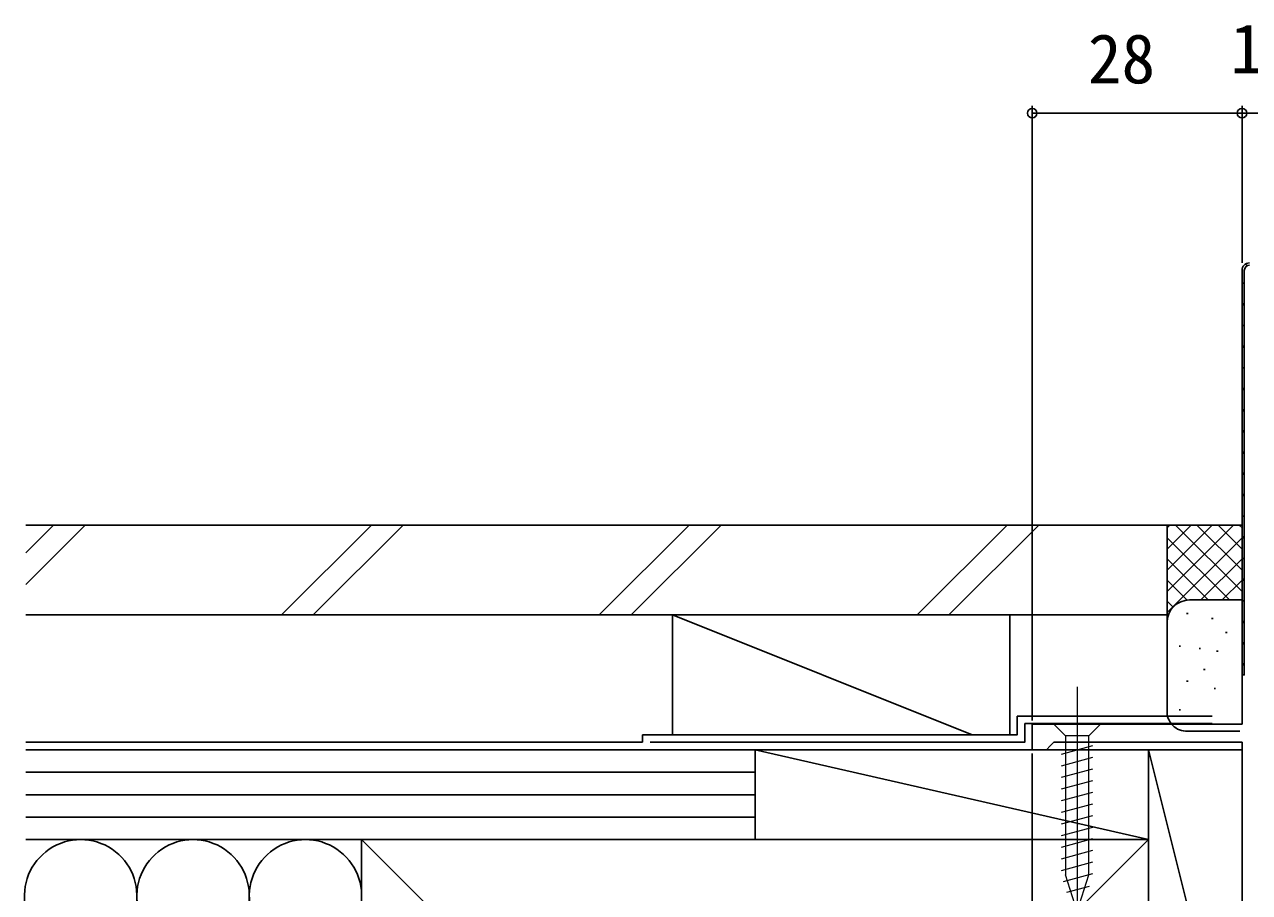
# Model space of a CAD drawing. Units: millimetres, scale not verified. Extents: x -525 to 525, y -783 to 778.
# Drawn here: x -337.5 to -174, y -356.8 to -240.9 of the extents above; entities that cross this region are included whole.
import ezdxf
from ezdxf.enums import TextEntityAlignment as Align

# ---------------------------------------------------------------- set-up
doc = ezdxf.new("R2010")
doc.units = ezdxf.units.MM
doc.header["$LTSCALE"] = 4
for name, color, linetype in [('0-3_YKK_11', 7, 'Continuous'), ('0-7_YKK_D', 6, 'Continuous'), ('0-9_YSS_K', 3, 'Continuous'), ('0-A_YSS_KE', 3, 'Continuous')]:
    doc.layers.add(name, color=color, linetype=linetype)
doc.layers.add('0-5_YKK_13', color=4, linetype='Continuous', lineweight=18)
doc.styles.add('ＭＳ ゴシック', font='')
doc.styles.get('ＭＳ ゴシック').set_extended_font_data('MS Gothic')

msp = doc.modelspace()

# ---------------------------------------------------------------- linework, layer by layer
at = {"layer": '0-3_YKK_11'}
for p, q in [((-174.551, -272.865), (-174.332, -273.084)), ((-175, -334.3), (-175, -273.7)), ((-175, -275.244), (-174.7, -275.544)), ((-175, -278.073), (-174.7, -278.373)), ((-175, -280.901), (-174.7, -281.201)), ((-175, -283.729), (-174.7, -284.029)), ((-175, -286.558), (-174.7, -286.858)), ((-175, -289.386), (-174.7, -289.686)), ((-175, -292.215), (-174.7, -292.515)), ((-175, -295.043), (-174.7, -295.343)), ((-175, -297.872), (-174.7, -298.172)), ((-175, -300.7), (-174.7, -301)), ((-175, -303.528), (-174.7, -303.828)), ((-175, -306.357), (-174.7, -306.657)), ((-175, -309.185), (-174.7, -309.485)), ((-175, -312.014), (-174.7, -312.314)), ((-175, -314.842), (-174.7, -315.142)), ((-175, -317.671), (-174.7, -317.971)), ((-175, -320.499), (-174.7, -320.799)), ((-175, -323.327), (-174.7, -323.627)), ((-175, -326.156), (-174.7, -326.456))]:
    msp.add_line(p, q, dxfattribs=at)
for points in [[(-175, -273.7), (-175, -327.7), (-174.7, -327.7), (-174.7, -273.7)], [(-167.2, -387.7), (-169.842, -387.7), (-170.025, -387.58), (-170.575, -387.58), (-170.758, -387.7), (-175, -387.7), (-175, -336.7), (-200.1, -336.7), (-200.6, -337.2), (-201.1, -337.7), (-203, -337.7), (-203, -334.3), (-175, -334.3)]]:
    msp.add_lwpolyline(points, dxfattribs=at)
for radius in [1, 1, 0.7]:
    msp.add_arc((-174, -273.7), radius, 90.00001, 179.99999, dxfattribs=at)
at = {"layer": '0-5_YKK_13'}
for p, q in [((-197, -329.3), (-197, -364.3)), ((-193.9, -334.3), (-200.1, -334.3)), ((-200.1, -334.3), (-198.55, -335.85)), ((-193.9, -334.3), (-195.45, -335.85)), ((-198.55, -335.85), (-198.55, -354.384)), ((-195.45, -335.85), (-198.55, -335.85)), ((-195.45, -354.384), (-195.45, -335.85)), ((-199.1, -338.276), (-194.9, -337.151)), ((-199.1, -339.829), (-194.9, -338.704)), ((-199.1, -341.382), (-194.9, -340.257)), ((-199.1, -342.935), (-194.9, -341.81)), ((-199.1, -344.488), (-194.9, -343.363)), ((-199.1, -346.041), (-194.9, -344.916)), ((-199.1, -347.594), (-194.9, -346.469)), ((-199.1, -349.147), (-194.9, -348.021)), ((-199.1, -350.7), (-194.9, -349.574)), ((-199.1, -352.253), (-194.9, -351.127)), ((-199.1, -353.806), (-194.9, -352.68)), ((-198.841, -355.289), (-194.9, -354.233)), ((-197, -359.3), (-198.55, -354.384)), ((-197, -359.3), (-195.45, -354.384)), ((-198.39, -356.721), (-195.354, -355.908))]:
    msp.add_line(p, q, dxfattribs=at)
at = {"layer": '0-7_YKK_D'}
for p, q in [((-203, -333.8), (-203, -251.7)), ((-175, -272.7), (-175, -251.7)), ((-175, -272.7), (-175, -251.7)), ((-175, -252.7), (-203, -252.7)), ((-175, -252.7), (-163, -252.7)), ((-203, -338.2), (-203, -625.512))]:
    msp.add_line(p, q, dxfattribs=at)
for centre in [(-203, -252.7), (-175, -252.7), (-175, -252.7)]:
    msp.add_circle(centre, 0.637, dxfattribs=at)
at = {"layer": '0-9_YSS_K'}
for p, q in [((-337.342, -311.41), (-333.632, -307.7)), ((-337.342, -315.653), (-329.389, -307.7)), ((-303.206, -319.7), (-291.206, -307.7)), ((-298.963, -319.7), (-286.963, -307.7)), ((-260.779, -319.7), (-248.779, -307.7)), ((-256.537, -319.7), (-244.537, -307.7)), ((-218.353, -319.7), (-206.353, -307.7)), ((-214.11, -319.7), (-202.11, -307.7)), ((-185, -307.7), (-175, -307.7)), ((-185, -320.7), (-185, -307.7)), ((-176.142, -307.7), (-185, -316.558)), ((-178.971, -307.7), (-185, -313.729)), ((-181.799, -307.7), (-185, -310.901)), ((-184.627, -307.7), (-185, -308.073)), ((-175, -316.558), (-183.858, -307.7)), ((-175, -313.729), (-181.029, -307.7)), ((-175, -310.901), (-178.201, -307.7)), ((-175, -308.073), (-175.373, -307.7)), ((-175, -309.386), (-185, -319.386)), ((-176.686, -317.7), (-185, -309.386)), ((-179.515, -317.7), (-185, -312.215)), ((-175, -312.215), (-180.485, -317.7)), ((-182.325, -317.718), (-185, -315.043)), ((-175, -315.043), (-177.675, -317.718)), ((-184.205, -318.666), (-185, -317.872)), ((-182, -317.7), (-175, -317.7)), ((-251, -319.7), (-251, -335.7)), ((-211, -335.7), (-251, -319.7)), ((-206, -319.7), (-251, -319.7)), ((-206, -319.7), (-206, -335.7)), ((-182.195, -319.528), (-182.395, -319.528)), ((-178.857, -320.195), (-179.057, -320.195)), ((-185, -332.7), (-185, -320.7)), ((-177.001, -322.026), (-177.201, -322.026)), ((-183.196, -323.867), (-183.396, -323.867)), ((-180.526, -324.201), (-180.726, -324.201)), ((-178.189, -324.535), (-178.389, -324.535)), ((-179.923, -326.994), (-180.123, -326.994)), ((-182.195, -328.541), (-182.395, -328.541)), ((-178.523, -329.542), (-178.723, -329.542)), ((-183.196, -332.382), (-183.396, -332.382)), ((-180.192, -333.214), (-180.392, -333.214)), ((-175.3, -335.2), (-182, -335.2)), ((-337.342, -337.7), (-240, -337.7)), ((-251, -337.7), (-206, -337.7)), ((-240, -349.7), (-240, -337.7)), ((-240, -349.7), (-240, -337.7)), ((-240, -337.7), (-187.5, -349.7)), ((-187.5, -337.7), (-175, -337.7)), ((-187.5, -387.7), (-187.5, -337.7)), ((-175, -387.7), (-187.5, -337.7)), ((-175, -337.7), (-175, -387.7)), ((-337.342, -340.7), (-240, -340.7)), ((-337.342, -343.7), (-240, -343.7)), ((-337.342, -346.7), (-240, -346.7)), ((-292.5, -349.7), (-337.342, -349.7)), ((-240, -349.7), (-337.342, -349.7)), ((-187.5, -454.7), (-292.5, -349.7)), ((-187.5, -349.7), (-292.5, -454.7)), ((-187.5, -349.7), (-240, -349.7))]:
    msp.add_line(p, q, dxfattribs=at)
msp.add_lwpolyline([(-240, -337.7), (-187.5, -337.7), (-187.5, -349.7)], dxfattribs=at)
for centre, radius, start, end in [((-182, -320.7), 3, 90, 180), ((-182.392, -332.621), 2.609, 181.73764, 278.65122), ((-330, -357.2), 7.5, 348.21621, 191.78332), ((-315, -357.2), 7.5, 348.21621, 191.78332), ((-300, -357.2), 7.5, 348.21621, 191.78332)]:
    msp.add_arc(centre, radius, start, end, dxfattribs=at)
at = {"layer": '0-A_YSS_KE'}
for p, q in [((-337.342, -307.7), (-185, -307.7)), ((-205, -333.2), (-179, -333.2)), ((-204, -334.2), (-179, -334.2)), ((-255, -336.7), (-337.342, -336.7)), ((-255, -335.7), (-255, -336.7)), ((-292.5, -363.665), (-292.5, -349.7))]:
    msp.add_line(p, q, dxfattribs=at)
for points in [[(-337.342, -319.7), (-185, -319.7), (-185, -307.7)], [(-205, -333.2), (-205, -335.7), (-255, -335.7)], [(-204, -334.2), (-204, -336.7), (-254, -336.7)], [(-292.5, -349.7), (-187.5, -349.7), (-187.5, -454.7)]]:
    msp.add_lwpolyline(points, dxfattribs=at)

# ---------------------------------------------------------------- texts
at = {"layer": '0-7_YKK_D', "style": 'ＭＳ ゴシック'}
for s, p in [('12', (-176.562, -249.363)), ('28', (-195.571, -250.7))]:
    msp.add_text(s, height=6.598, dxfattribs=at).set_placement(p, align=Align.BOTTOM_LEFT)

doc.saveas('drawing.dxf')
